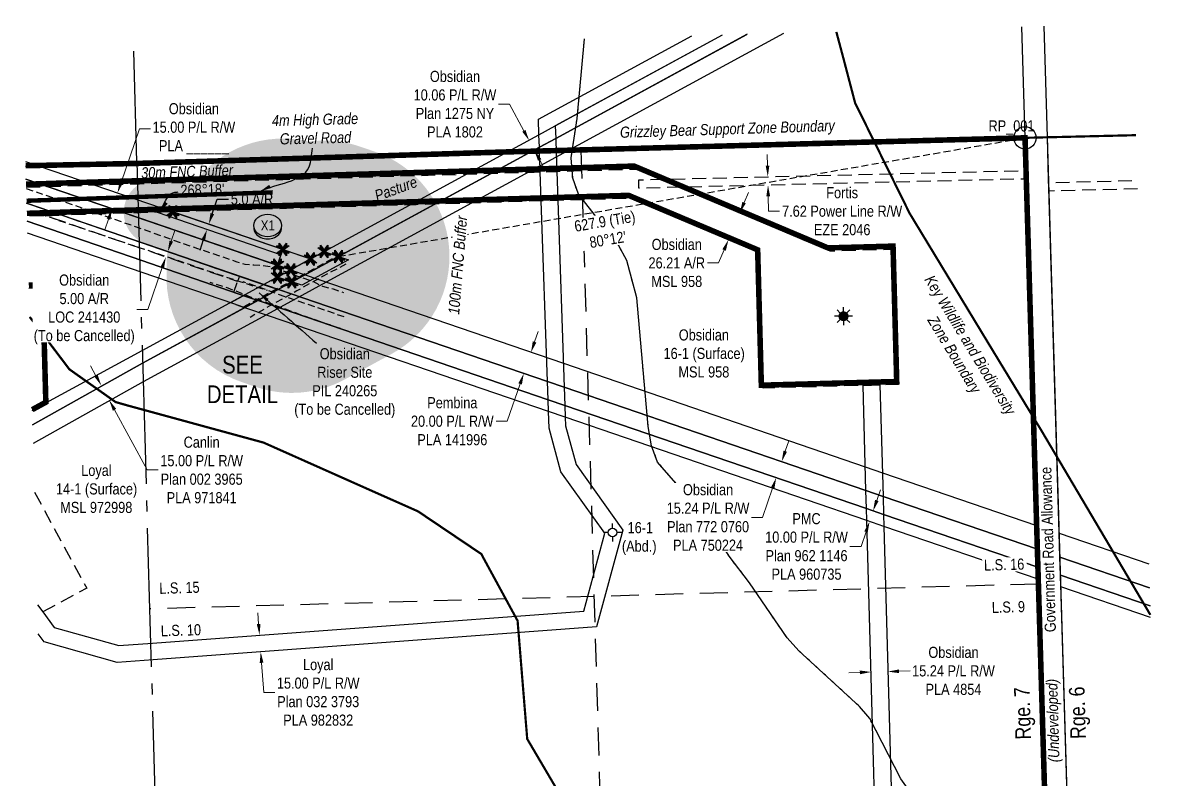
# Model space of a CAD drawing. Extents: x 643469 to 646473, y 5828529 to 5830358.
# Drawn here: x 643685 to 644713, y 5828882 to 5829563 of the extents above; entities that cross this region are included whole.
import ezdxf
from ezdxf.enums import TextEntityAlignment as Align

# ---------------------------------------------------------------- set-up
doc = ezdxf.new("R2010")
doc.units = 0
doc.header["$LTSCALE"] = 5
doc.header["$PDSIZE"] = 0.5
for name, pattern in [('DASHDOT2', [12.7, 6.35, -3.175, 0, -3.175]), ('foc-ACCESSROAD', [3.75, 2.5, -1.25]), ('foc-FLOWLINE', [3.75, 2.5, -1.25]), ('foc-LSD', [8, 5, -3]), ('foc-QUARTERLINE', [33, 25, -3, 2, -3]), ('foc-TIELINE', [1.875, 1.25, -0.625]), ('foc-WHEELTRACKS', [2, 0.4, -1.6]), ('UG_PIPE', [1.875, 1.25, -0.625])]:
    doc.linetypes.add(name, pattern=pattern)
doc.layers.get('Defpoints').update_dxf_attribs({"color": 9})
for name, color, linetype in [('35', 37, 'Continuous'), ('AS-DRILL-T', 8, 'Continuous'), ('AS-PIPE-UG', 44, 'UG_PIPE'), ('AS-ROADS', 254, 'Continuous'), ('AS-WILDLIFE', 131, 'DASHDOT2'), ('C-AR', 13, 'foc-ACCESSROAD'), ('C-RW', 13, 'Continuous'), ('C-WS', 13, 'foc-ACCESSROAD'), ('C-WS-S', 8, 'Continuous'), ('CrownLandReservations', 7, 'Continuous'), ('D-TXT', 6, 'Continuous'), ('DETAIL-T', 7, 'Continuous'), ('F-EZE', 190, 'foc-FLOWLINE'), ('F-RW', 190, 'Continuous'), ('F-WS', 190, 'foc-ACCESSROAD'), ('GRL', 7, 'Continuous'), ('L-BD', 7, 'Continuous'), ('L-MON', 1, 'Continuous'), ('L-QSEC', 8, 'foc-QUARTERLINE'), ('L-ROAD-T', 7, 'Continuous'), ('L-SEC', 7, 'Continuous'), ('L-SECTION-LSD', 7, 'foc-LSD'), ('L-TIE', 7, 'foc-TIELINE'), ('L-TIE-T', 7, 'Continuous'), ('P-BUFFER-H 30m', 51, 'Continuous'), ('P-BUFFER-T', 40, 'Continuous'), ('P-CROSSINGS', 250, 'Continuous'), ('P-PROPOSED', 10, 'Continuous'), ('P-PROPOSED-H', 21, 'Continuous'), ('P-TXT', 4, 'Continuous'), ('P-WORKAREA', 113, 'Continuous'), ('P-WORKAREA-H', 111, 'Continuous'), ('T-WATER-P3', 160, 'foc-WHEELTRACKS')]:
    doc.layers.add(name, color=color, linetype=linetype)
doc.layers.add('AS-FMA BOUNDARY', color=7, linetype='Continuous', true_color=0x008f47, transparency=0.7)
for name, color, linetype, lineweight in [('C-AR-T', 13, 'Continuous', 9), ('C-RW-T', 13, 'Continuous', 9), ('C-WS-T', 13, 'Continuous', 9), ('F-EZE-T', 190, 'Continuous', 9), ('F-RW-T', 190, 'Continuous', 9), ('F-WS-T', 190, 'Continuous', 9), ('T-TEXT', 48, 'Continuous', 18)]:
    doc.layers.add(name, color=color, linetype=linetype, lineweight=lineweight)
doc.styles.add('100L', font='ARIALN.TTF', dxfattribs={"height": 11})
doc.styles.add('175L', font='ARIALN.TTF', dxfattribs={"height": 20})
doc.styles.add('80', font='ARIALN.TTF', dxfattribs={"height": 10})
doc.styles.add('80CG', font='ARIALN.TTF', dxfattribs={"height": 10})
doc.styles.add('80L', font='ARIALN.TTF', dxfattribs={"height": 10})
doc.styles.add('80LS', font='ARIALNI.TTF', dxfattribs={"height": 10})
doc.styles.add('Crossing', font='ARIALN.TTF', dxfattribs={"height": 10})
doc.styles.add('foc-LtypeFont', font='ARIALN.TTF', dxfattribs={"height": 7.35})
doc.styles.add('MtXpl_Arial_Narrow', font='ARIALNI.TTF')
doc.linetypes.add('foc-TOPO-flowdirection-NOLINE', pattern='A,0,[">",foc-LtypeFont,S=0.3,R=0,X=0,Y=-0.945],-20,[">",foc-LtypeFont,S=0.3,R=0,X=0,Y=-0.945],0', length=20)
doc.dimstyles.new('Compass 5 000', dxfattribs={"dimscale": 5, "dimtxt": 9, "dimasz": 2, "dimexe": 0.2, "dimexo": 0.0625, "dimgap": 0.5, "dimtad": 0, "dimtih": 1, "dimtoh": 1, "dimzin": 0, "dimdsep": 46, "dimtxsty": '80CG', "dimcen": 0.1, "dimse1": 1, "dimse2": 1, "dimclrd": 256, "dimclrt": 256, "dimaunit": 1, "dimadec": 4, "dimazin": 0, "dimtfac": 0.06, "dimtofl": 0, "dimtmove": 0, "dimatfit": 1, "dimfxl": 0.2, "dimtolj": 1, "dimtzin": 0, "dimlwd": -1, "dimarcsym": 0})

# ---------------------------------------------------------------- blocks, each defined once
blk = doc.blocks.new('GABD')
for p, q in [((-0.81, 0), (-1.62, 0)), ((0, 0.81), (0, 1.62)), ((1.62, 0), (0.81, 0)), ((0, -0.81), (0, -1.62))]:
    blk.add_line(p, q)
blk.add_circle((0, 0), 0.8)
blk = doc.blocks.new('*D399')
at = {"layer": 'C-AR-T', "transparency": 16777216}
for p, q in [((644334.6, 5829401.2), (644338.4, 5829410.4)), ((644316.6, 5829358.6), (644311.6, 5829346.8)), ((644311.6, 5829346.8), (644301.6, 5829346.8))]:
    blk.add_line(p, q, dxfattribs=at)
for points in [[(644333, 5829401.8), (644336.1, 5829400.5), (644330.7, 5829392)], [(644315, 5829359.2), (644318.1, 5829357.9), (644320.5, 5829367.8)]]:
    blk.add_solid(points, dxfattribs=at)
at = {"layer": 'Defpoints', "color": 0, "transparency": 16777216}
for p in [(644310.2, 5829400.6), (644300, 5829376.4), (644320.5, 5829367.8)]:
    blk.add_point(p, dxfattribs=at)
at = {"layer": 'C-AR-T', "transparency": 16777216, "insert": (644273.9, 5829346.8), "char_height": 10, "attachment_point": 5, "style": '80CG'}
blk.add_mtext('\\A1;Obsidian\\P26.21 A/R\\PMSL 958', dxfattribs=at)
blk = doc.blocks.new('*D441')
at = {"layer": 'C-RW-T', "transparency": 16777216}
for p, q in [((644123.2, 5829489.8), (644113.2, 5829489.8)), ((644136.2, 5829465.8), (644123.2, 5829489.8)), ((644150.4, 5829439.6), (644155.2, 5829430.8))]:
    blk.add_line(p, q, dxfattribs=at)
for points in [[(644137.6, 5829466.6), (644134.7, 5829465.1), (644140.9, 5829457.1)], [(644151.9, 5829440.4), (644148.9, 5829438.8), (644145.6, 5829448.4)]]:
    blk.add_solid(points, dxfattribs=at)
at = {"layer": 'Defpoints', "color": 0, "transparency": 16777216}
for p in [(644145.6, 5829448.4), (643823.6, 5829285.1), (643828.3, 5829276.4)]:
    blk.add_point(p, dxfattribs=at)
at = {"layer": 'C-RW-T', "transparency": 16777216, "insert": (644074.1, 5829489.8), "char_height": 10, "attachment_point": 5, "style": '80CG'}
blk.add_mtext('\\A1;Obsidian\\P10.06 P/L R/W\\PPlan 1275 NY\\PPLA 1802', dxfattribs=at)
blk = doc.blocks.new('*D447')
at = {"layer": 'C-RW-T', "transparency": 16777216}
for p, q in [((644438.9, 5828978), (644428.9, 5828977.7)), ((644474.1, 5828979), (644484.1, 5828979.3))]:
    blk.add_line(p, q, dxfattribs=at)
for points in [[(644438.8, 5828979.7), (644438.9, 5828976.3), (644448.9, 5828978.3)], [(644474.1, 5828980.6), (644474.1, 5828977.3), (644464.1, 5828978.7)]]:
    blk.add_solid(points, dxfattribs=at)
at = {"layer": 'Defpoints', "color": 0, "transparency": 16777216}
for p in [(644448.8, 5828981.4), (644448.9, 5828978.3), (644464, 5828981.9)]:
    blk.add_point(p, dxfattribs=at)
at = {"layer": 'C-RW-T', "transparency": 16777216, "insert": (644523.2, 5828979.3), "char_height": 10, "attachment_point": 5, "style": '80CG'}
blk.add_mtext('\\A1;Obsidian\\P15.24 P/L R/W\\PPLA 4854', dxfattribs=at)
blk = doc.blocks.new('*D478')
at = {"layer": 'Defpoints', "color": 0, "transparency": 16777216}
for p in [(643762.6, 5829223.3), (643684.8, 5829198), (643692, 5829184.9)]:
    blk.add_point(p, dxfattribs=at)
at = {"layer": 'F-RW-T', "transparency": 16777216}
for p, q in [((643750.7, 5829245.2), (643745.9, 5829254)), ((643767.4, 5829214.5), (643796.8, 5829160.3)), ((643796.8, 5829160.3), (643806.8, 5829160.3))]:
    blk.add_line(p, q, dxfattribs=at)
for points in [[(643752.2, 5829246), (643749.2, 5829244.4), (643755.5, 5829236.4)], [(643768.9, 5829215.3), (643765.9, 5829213.7), (643762.6, 5829223.3)]]:
    blk.add_solid(points, dxfattribs=at)
at = {"layer": 'F-RW-T', "transparency": 16777216, "insert": (643845.9, 5829160.3), "char_height": 10, "attachment_point": 5, "style": '80CG'}
blk.add_mtext('\\A1;Canlin\\P15.00 P/L R/W\\PPlan 002 3965\\PPLA 971841', dxfattribs=at)
blk = doc.blocks.new('*D491')
at = {"layer": 'Defpoints', "color": 0, "transparency": 16777216}
for p in [(644473.9, 5829427.3), (644356.1, 5829416.9), (644474.1, 5829419.7)]:
    blk.add_point(p, dxfattribs=at)
at = {"layer": 'F-EZE-T', "transparency": 16777216}
for p, q in [((644355.7, 5829434.5), (644355.4, 5829444.5)), ((644356.3, 5829406.9), (644356.6, 5829393.4)), ((644356.6, 5829393.4), (644366.6, 5829393.4))]:
    blk.add_line(p, q, dxfattribs=at)
for points in [[(644357.3, 5829434.5), (644354, 5829434.5), (644355.9, 5829424.5)], [(644358, 5829406.9), (644354.6, 5829406.8), (644356.1, 5829416.9)]]:
    blk.add_solid(points, dxfattribs=at)
at = {"layer": 'F-EZE-T', "transparency": 16777216, "insert": (644422.9, 5829393.4), "char_height": 10, "attachment_point": 5, "style": '80CG'}
blk.add_mtext('\\A1;Fortis\\P7.62 Power Line R/W\\PEZE 2046', dxfattribs=at)
blk = doc.blocks.new('*D537')
at = {"layer": 'Defpoints', "color": 0, "transparency": 16777216}
for p in [(643860.8, 5829008.8), (643899.1, 5828996.6), (643861.9, 5828993.8)]:
    blk.add_point(p, dxfattribs=at)
at = {"layer": 'F-RW-T', "transparency": 16777216}
for p, q in [((643897.2, 5829021.5), (643896.5, 5829031.5)), ((643899.8, 5828986.6), (643901.8, 5828959.9)), ((643901.8, 5828959.9), (643911.8, 5828959.9))]:
    blk.add_line(p, q, dxfattribs=at)
for points in [[(643898.9, 5829021.6), (643895.6, 5829021.4), (643898, 5829011.6)], [(643901.5, 5828986.7), (643898.2, 5828986.5), (643899.1, 5828996.6)]]:
    blk.add_solid(points, dxfattribs=at)
at = {"layer": 'F-RW-T', "transparency": 16777216, "insert": (643950.9, 5828959.9), "char_height": 10, "attachment_point": 5, "style": '80CG'}
blk.add_mtext('\\A1;Loyal\\P15.00 P/L R/W\\PPlan 032 3793\\PPLA 982832', dxfattribs=at)
blk = doc.blocks.new('GAS')
h = blk.add_hatch(color=255)
h.dxf.hatch_style = 1
edge = h.paths.add_edge_path()
edge.add_arc((0, 0), 0.9, 0, 360)
for p, q in [((-0.81, 0), (-1.62, 0)), ((-0.57, 0.57), (-1.14, 1.14)), ((0, 0.81), (0, 1.62)), ((0.57, 0.57), (1.14, 1.14)), ((1.62, 0), (0.81, 0)), ((-0.57, -0.57), (-1.14, -1.14)), ((0, -0.81), (0, -1.62)), ((1.14, -1.14), (0.57, -0.57))]:
    blk.add_line(p, q)
blk.add_circle((0, 0), 0.8)
blk = doc.blocks.new('*D549')
at = {"layer": 'Defpoints', "color": 0, "transparency": 16777216}
for p in [(644135.4, 5829268.7), (644128.8, 5829249.8), (644136.1, 5829247.3)]:
    blk.add_point(p, dxfattribs=at)
at = {"layer": 'F-RW-T', "transparency": 16777216}
for p, q in [((644145.8, 5829275.7), (644149.1, 5829285.1)), ((644132.8, 5829237.9), (644121.2, 5829204.2)), ((644121.2, 5829204.2), (644111.2, 5829204.2))]:
    blk.add_line(p, q, dxfattribs=at)
for points in [[(644144.2, 5829276.2), (644147.4, 5829275.1), (644142.6, 5829266.2)], [(644131.2, 5829238.4), (644134.4, 5829237.3), (644136.1, 5829247.3)]]:
    blk.add_solid(points, dxfattribs=at)
at = {"layer": 'F-RW-T', "transparency": 16777216, "insert": (644071.7, 5829204.2), "char_height": 10, "attachment_point": 5, "style": '80CG'}
blk.add_mtext('\\A1;Pembina\\P20.00 P/L R/W\\PPLA 141996', dxfattribs=at)
blk = doc.blocks.new('*D554')
at = {"layer": 'C-RW-T', "transparency": 16777216}
for p, q in [((643773.3, 5829419.3), (643789.9, 5829467.7)), ((643789.9, 5829467.7), (643799.9, 5829467.7)), ((643762, 5829386.2), (643758.8, 5829376.8))]:
    blk.add_line(p, q, dxfattribs=at)
for points in [[(643771.8, 5829419.9), (643774.9, 5829418.8), (643770.1, 5829409.9)], [(643760.4, 5829386.8), (643763.6, 5829385.7), (643765.2, 5829395.7)]]:
    blk.add_solid(points, dxfattribs=at)
at = {"layer": 'Defpoints', "color": 0, "transparency": 16777216}
for p in [(643768, 5829410.6), (643763.2, 5829396.4), (643765.2, 5829395.7)]:
    blk.add_point(p, dxfattribs=at)
at = {"layer": 'C-RW-T', "transparency": 16777216, "insert": (643838.9, 5829467.7), "char_height": 10, "attachment_point": 5, "style": '80CG'}
blk.add_mtext('\\A1;Obsidian\\P15.00 P/L R/W\\PPLA ______', dxfattribs=at)
blk = doc.blocks.new('*D679')
at = {"layer": 'C-WS-T', "transparency": 16777216}
for p, q in [((643818.5, 5829366.5), (643821.8, 5829376)), ((643810.4, 5829342.8), (643797.5, 5829304.9)), ((643797.5, 5829304.9), (643787.5, 5829304.9))]:
    blk.add_line(p, q, dxfattribs=at)
for points in [[(643817, 5829367), (643820.1, 5829366), (643815.3, 5829357)], [(643808.8, 5829343.3), (643812, 5829342.2), (643813.7, 5829352.2)]]:
    blk.add_solid(points, dxfattribs=at)
at = {"layer": 'Defpoints', "color": 0, "transparency": 16777216}
for p in [(643813.7, 5829352.2), (643856.3, 5829337.6), (643858, 5829342.4)]:
    blk.add_point(p, dxfattribs=at)
at = {"layer": 'C-WS-T', "transparency": 16777216, "insert": (643740.1, 5829304.9), "char_height": 10, "attachment_point": 5, "style": '80CG', "bg_fill": 3, "box_fill_scale": 1.1, "bg_fill_color": 256, "bg_fill_true_color": 13158600, "bg_fill_transparency": 0}
blk.add_mtext('\\A1;Obsidian\\P5.00 A/R\\PLOC 241430\\P(To be Cancelled)', dxfattribs=at)
blk = doc.blocks.new('*D680')
at = {"layer": 'Defpoints', "color": 0, "transparency": 16777216}
for p in [(644423.3, 5829132.9), (644420, 5829123.4), (644447.6, 5829113.9)]:
    blk.add_point(p, dxfattribs=at)
at = {"layer": 'F-RW-T', "transparency": 16777216}
for p, q in [((644454.1, 5829132.9), (644457.3, 5829142.3)), ((644444.4, 5829104.5), (644439.9, 5829091.4)), ((644439.9, 5829091.4), (644429.9, 5829091.4))]:
    blk.add_line(p, q, dxfattribs=at)
for points in [[(644452.5, 5829133.4), (644455.7, 5829132.3), (644450.8, 5829123.4)], [(644442.8, 5829105), (644445.9, 5829103.9), (644447.6, 5829113.9)]]:
    blk.add_solid(points, dxfattribs=at)
at = {"layer": 'F-RW-T', "transparency": 16777216, "insert": (644390.8, 5829091.4), "char_height": 10, "attachment_point": 5, "style": '80CG'}
blk.add_mtext('\\A1;PMC\\P10.00 P/L R/W\\PPlan 962 1146\\PPLA 960735', dxfattribs=at)
blk = doc.blocks.new('*D681')
at = {"layer": 'C-RW-T', "transparency": 16777216}
for p, q in [((644371.6, 5829177.2), (644374.9, 5829186.7)), ((644360.2, 5829143.9), (644351.2, 5829117.5)), ((644351.2, 5829117.5), (644341.2, 5829117.5))]:
    blk.add_line(p, q, dxfattribs=at)
for points in [[(644370.1, 5829177.8), (644373.2, 5829176.7), (644368.4, 5829167.8)], [(644358.6, 5829144.4), (644361.8, 5829143.3), (644363.5, 5829153.3)]]:
    blk.add_solid(points, dxfattribs=at)
at = {"layer": 'Defpoints', "color": 0, "transparency": 16777216}
for p in [(644343.1, 5829176.4), (644338.1, 5829162), (644363.5, 5829153.3)]:
    blk.add_point(p, dxfattribs=at)
at = {"layer": 'C-RW-T', "transparency": 16777216, "insert": (644302.1, 5829117.5), "char_height": 10, "attachment_point": 5, "style": '80CG', "bg_fill": 3, "box_fill_scale": 1.1, "bg_fill_color": 256, "bg_fill_true_color": 13158600, "bg_fill_transparency": 0}
blk.add_mtext('\\A1;Obsidian\\P15.24 P/L R/W\\PPlan 772 0760\\PPLA 750224', dxfattribs=at)
blk = doc.blocks.new('TEMP')
h = blk.add_hatch(color=255)
h.dxf.hatch_style = 1
h.paths.add_polyline_path([(-1.15, -0.67), (-0.67, -0.67), (-0.67, -1.15), (0, -0.25), (0.67, -1.15), (0.67, -0.67), (1.15, -0.67), (0.25, 0), (1.15, 0.67), (0.67, 0.67), (0.67, 1.15), (0, 0.25), (-0.67, 1.15), (-0.67, 0.67), (-1.15, 0.67), (-0.25, 0)])
h.paths.add_polyline_path([(0.57, 0.85), (0.57, 0.57), (0.85, 0.57), (0.08, 0), (0.85, -0.57), (0.57, -0.57), (0.57, -0.85), (0, -0.08), (-0.57, -0.85), (-0.57, -0.57), (-0.85, -0.57), (-0.08, 0), (-0.85, 0.57), (-0.57, 0.57), (-0.57, 0.85), (0, 0.08)], flags=16)
h = blk.add_hatch(color=1)
h.dxf.hatch_style = 1
h.paths.add_polyline_path([(-0.07, -0.01), (-0.08, 0), (-0.85, -0.57), (-0.57, -0.57), (-0.57, -0.85), (0.07, 0.01), (0.08, 0), (0.85, 0.57), (0.57, 0.57), (0.57, 0.85)])
h = blk.add_hatch(color=1)
h.dxf.hatch_style = 1
h.paths.add_polyline_path([(-0.08, 0), (-0.85, 0.57), (-0.57, 0.57), (-0.57, 0.85), (0, 0.08), (0.57, 0.85), (0.57, 0.57), (0.85, 0.57), (0.08, 0), (0.85, -0.57), (0.57, -0.57), (0.57, -0.85), (0, -0.08), (-0.57, -0.85), (-0.57, -0.57), (-0.85, -0.57)])
at = {"color": 1}
for p, q in [((-0.08, 0), (0.08, 0)), ((0, 0.08), (0, -0.08))]:
    blk.add_line(p, q, dxfattribs=at)
at = {"color": 255, "flags": 128}
blk.add_lwpolyline([(-0.25, 0), (-1.15, 0.67), (-0.67, 0.67), (-0.67, 1.15), (0, 0.25), (0.67, 1.15), (0.67, 0.67), (1.15, 0.67), (0.25, 0), (1.15, -0.67), (0.67, -0.67), (0.67, -1.15), (0, -0.25), (-0.67, -1.15), (-0.67, -0.67), (-1.15, -0.67)], close=True, dxfattribs=at)
at = {"color": 1, "flags": 128}
blk.add_lwpolyline([(-0.08, 0), (-0.85, 0.57), (-0.57, 0.57), (-0.57, 0.85), (0, 0.08), (0.57, 0.85), (0.57, 0.57), (0.85, 0.57), (0.08, 0), (0.85, -0.57), (0.57, -0.57), (0.57, -0.85), (0, -0.08), (-0.57, -0.85), (-0.57, -0.57), (-0.85, -0.57)], close=True, dxfattribs=at)
blk = doc.blocks.new('*D799')
at = {"layer": 'Defpoints', "color": 0, "transparency": 16777216}
for p in [(643846.9, 5829378.3), (643848.5, 5829383.1), (643852.3, 5829381.8)]:
    blk.add_point(p, dxfattribs=at)
at = {"layer": 'P-TXT', "transparency": 16777216}
for p, q in [((643855.5, 5829391.2), (643860, 5829404.3)), ((643860, 5829404.3), (643870, 5829404.3)), ((643847.4, 5829367.6), (643844.2, 5829358.1))]:
    blk.add_line(p, q, dxfattribs=at)
for points in [[(643853.9, 5829391.8), (643857.1, 5829390.7), (643852.3, 5829381.8)], [(643845.9, 5829368.1), (643849, 5829367), (643850.7, 5829377)]]:
    blk.add_solid(points, dxfattribs=at)
at = {"layer": 'P-TXT', "transparency": 16777216, "insert": (643891.3, 5829404.3), "char_height": 10, "attachment_point": 5, "style": '80CG'}
blk.add_mtext('\\A1;5.0 A/R', dxfattribs=at)
blk = doc.blocks.new('xing2')
h = blk.add_hatch(color=50)
h.dxf.hatch_style = 1
edge = h.paths.add_edge_path()
edge.add_ellipse((0, 0), major_axis=(-12.5, 0), ratio=0.816297, start_angle=0, end_angle=360)
h = blk.add_hatch(color=250)
h.dxf.hatch_style = 1
edge = h.paths.add_edge_path()
edge.add_ellipse((0, -2), major_axis=(-12.5, 0), ratio=0.816297, start_angle=0, end_angle=180)
edge.add_line((12.5, -2), (12.5, 0))
edge.add_ellipse((0, 0), major_axis=(-12.5, 0), ratio=0.816297, start_angle=0, end_angle=180, ccw=False)
edge.add_line((-12.5, 0), (-12.5, -2))
at = {"color": 250}
blk.add_ellipse((0, 0), major_axis=(-12.5, 0), ratio=0.816297, dxfattribs=at)
blk.add_ellipse((0, -2), major_axis=(-12.5, 0), ratio=0.816297, start_param=0, end_param=3.141593, dxfattribs=at)
at = {"color": 250, "style": 'Crossing'}
blk.add_attdef('CROSSING', text='', height=9, dxfattribs=at).set_placement((0.1, 0), align=Align.MIDDLE_CENTER)
at = {"color": 250, "style": 'Crossing', "flags": 1}
for tag, p in [('OWNER', (0.1, -12.5)), ('DESCRIPTION', (0.1, -25.8)), ('LOCATION', (0.1, -39.3)), ('DWG_REF', (0.1, -52.8))]:
    blk.add_attdef(tag, text='', height=9, dxfattribs=at).set_placement(p, align=Align.MIDDLE_CENTER)

msp = doc.modelspace()

# ---------------------------------------------------------------- hatches: boundary and pattern name
at = {"layer": 'P-BUFFER-H 30m'}
h = msp.add_hatch(color=256, dxfattribs=at)
h.dxf.hatch_style = 1
h.paths.add_polyline_path([(644001.518, 5829447.221), (643988.594, 5829451.64, 0.11703908), (643942.641, 5829456.087, 0.30226535), (643838.589, 5829418.158), (643829.607, 5829421.229, 0.09000551), (643819.017, 5829422.83), (643804.798, 5829422.409, 0.8348531), (643795.981, 5829364.054), (643815.118, 5829357.51, 0.04290491), (643814.393, 5829340.401, 0.33800025), (643881.821, 5829239.569), (643894.744, 5829235.15, 0.20991555), (643974.855, 5829241.922), (644016.938, 5829264.812, 0.65300793)])
h.paths.add_polyline_path([(643969.172, 5829352.63), (643927.089, 5829329.741), (643914.166, 5829334.16), (643926.145, 5829340.675), (643914.267, 5829344.737), (643917.502, 5829354.196), (643805.685, 5829392.432), (643819.904, 5829392.852), (643919.119, 5829358.925), (643944.034, 5829350.406), (643956.249, 5829357.049)], flags=16)
at = {"layer": 'P-PROPOSED-H'}
h = msp.add_hatch(color=256, dxfattribs=at)
h.dxf.hatch_style = 1
h.paths.add_polyline_path([(643819.904, 5829392.852), (643805.685, 5829392.432), (643917.502, 5829354.196), (643919.119, 5829358.925)])
h = msp.add_hatch(color=256, dxfattribs=at)
h.dxf.hatch_style = 1
h.paths.add_polyline_path([(643914.166, 5829334.16), (643926.145, 5829340.675), (643914.267, 5829344.737), (643919.119, 5829358.925), (643944.034, 5829350.406), (643956.249, 5829357.049), (643969.172, 5829352.63), (643927.089, 5829329.741)])
at = {"layer": 'P-WORKAREA-H'}
h = msp.add_hatch(color=256, dxfattribs=at)
h.dxf.hatch_style = 1
h.paths.add_polyline_path([(643978.164, 5829349.555), (643936.082, 5829326.666), (643927.089, 5829329.741), (643969.172, 5829352.63)])

# ---------------------------------------------------------------- linework, layer by layer
at = {"layer": '35', "color": 3}
msp.add_circle((644587.664, 5829459.548), 9.997, dxfattribs=at)
at = {"layer": 'AS-FMA BOUNDARY', "const_width": 5, "flags": 128}
for points in [[(643687.292, 5829434.443), (643787.56, 5829436.452), (644119.695, 5829446.817), (644141.862, 5829447.419), (644148.675, 5829447.604), (644163.668, 5829448.011), (644174.919, 5829448.317), (644587.664, 5829459.548), (644588.466, 5829432.744), (644588.694, 5829425.122), (644598.694, 5829091.023), (644599.181, 5829074.755), (644599.502, 5829064.023), (644611.728, 5828655.551), (644614.669, 5828555.627)], [(643688.45, 5829391.494), (643718.364, 5829392.478), (643741.646, 5829393.244), (643789.008, 5829394.645), (643911.183, 5829398.258), (644037.341, 5829401.982), (644059.607, 5829402.64), (644092.788, 5829403.627), (644150.127, 5829405.323), (644165.118, 5829405.767), (644230.529, 5829407.704), (644346.779, 5829358.643), (644350.102, 5829236.688), (644440.044, 5829239.139), (644455.288, 5829239.555), (644472.057, 5829240.011), (644468.734, 5829361.966), (644410.142, 5829360.369), (644299.844, 5829406.917), (644282.74, 5829414.136), (644274.479, 5829417.623), (644257.371, 5829424.842), (644235.464, 5829434.088), (644164.218, 5829431.978), (644149.226, 5829431.535), (644143.855, 5829431.376), (644110.576, 5829430.373), (644088.315, 5829429.724), (643910.407, 5829424.474), (643788.263, 5829420.861), (643740.871, 5829419.459), (643687.743, 5829417.711)], [(643693.222, 5829214.654), (643705.519, 5829221.337), (643702.655, 5829327.077), (643690.198, 5829326.739)]]:
    msp.add_lwpolyline(points, dxfattribs=at)
at = {"layer": 'AS-PIPE-UG', "flags": 128}
for points in [[(643687.843, 5829414.002), (643781.331, 5829381.355), (643808.752, 5829371.591), (643842.072, 5829359.895), (643868.139, 5829351.224), (643877.538, 5829347.921), (643884.785, 5829345.848), (643892.822, 5829344.981), (643900.243, 5829344.644), (643907.589, 5829343.591), (643917.456, 5829340.591), (643926.588, 5829337.073), (643936.215, 5829333.539), (643945.687, 5829330.605), (643954.627, 5829325.862), (643964.255, 5829323.464), (643973.795, 5829320.282)], [(643699.643, 5829391.309), (643723.029, 5829383.217), (643752.978, 5829373.193), (643784.504, 5829362.447), (643817.835, 5829351.425), (643849.697, 5829340.385), (643877.245, 5829331.098), (643893.561, 5829325.853), (643904.779, 5829322.322)], [(643884.228, 5829307.622), (643901.524, 5829317.124), (643918.408, 5829326.106), (643935.72, 5829335.385), (643952.383, 5829344.561), (643971.562, 5829354.955)], [(643975.879, 5829345.722), (643954.897, 5829334.591), (643931.697, 5829321.676), (643906.802, 5829307.819), (643889.669, 5829297.765)], [(643971.014, 5829287.648), (643954.403, 5829293.314), (643935.942, 5829299.735), (643917.97, 5829306.46), (643893.433, 5829314.72), (643869.759, 5829324.049), (643853.52, 5829329.072)], [(643974.306, 5829298.178), (643956.52, 5829304.361), (643939.439, 5829310.138), (643925.943, 5829314.708), (643910.411, 5829320.166), (643899.201, 5829324.359), (643883.143, 5829329.714)]]:
    msp.add_lwpolyline(points, dxfattribs=at)
at = {"layer": 'AS-ROADS', "const_width": 4, "flags": 128}
msp.add_lwpolyline([(643688.144, 5829402.837), (643909.883, 5829410.411)], dxfattribs=at)
at = {"layer": 'AS-WILDLIFE', "const_width": 2, "flags": 128}
for points in [[(644417.673, 5829554.952), (644423.812, 5829532), (644434.562, 5829491), (644474.813, 5829409.5), (644483.687, 5829391.5), (644553.687, 5829276), (644602, 5829196.5), (644700.538, 5829029.851)], [(644687.605, 5829461.933), (644607.769, 5829460.028), (644587.664, 5829459.548), (643787.56, 5829436.452), (643687.305, 5829433.952)], [(644549.565, 5828553.863), (644396.375, 5828657.5), (644240.937, 5828763), (644211.5, 5828794.5), (644198.813, 5828808), (644171.562, 5828863), (644139.188, 5828918), (644130.5, 5829024.5), (644099.5, 5829081.5), (644098, 5829084.5), (644040.875, 5829123), (643992.5, 5829144.5), (643901.625, 5829185), (643778.875, 5829218.5), (643768.375, 5829221.5), (643726.75, 5829251), (643702.125, 5829283.5), (643690.968, 5829298.186)]]:
    msp.add_lwpolyline(points, dxfattribs=at)
at = {"layer": 'C-AR', "flags": 128}
msp.add_lwpolyline([(643879.913, 5829334.869), (643878.286, 5829330.099), (643791.592, 5829359.782), (643705.274, 5829389.336), (643720.031, 5829389.821), (643791.435, 5829365.306), (643791.777, 5829365.219), (643879.913, 5829334.869)], close=True, dxfattribs=at)
at = {"layer": 'C-RW'}
for points in [[(643693.24, 5829213.995), (643705.55, 5829220.69), (643792.378, 5829267.917), (644149.756, 5829462.3), (644164.49, 5829470.315), (644315.164, 5829552.268)], [(644337.331, 5829552.877), (644164.866, 5829459.071), (644150.142, 5829451.063), (643792.7, 5829256.644), (643693.587, 5829201.128)], [(643688.201, 5829400.722), (643720.031, 5829389.821), (643791.434, 5829365.306), (643904.836, 5829326.301), (643917.69, 5829321.879), (643936.976, 5829315.402), (644157.386, 5829239.969), (644172.563, 5829234.775), (644444.333, 5829141.765), (644459.735, 5829136.494), (644598.757, 5829088.915), (644599.244, 5829072.647), (644460.185, 5829120.23), (644444.784, 5829125.5), (644173.122, 5829218.458), (644157.947, 5829223.651), (643918.768, 5829305.493), (643899.512, 5829311.976), (643886.708, 5829316.414), (643791.897, 5829349.023), (643688.641, 5829384.418)], [(644460.675, 5828551.454), (644457.984, 5828648.673), (644445.08, 5829114.801), (644444.784, 5829125.5), (644444.333, 5829141.765), (644441.711, 5829236.482), (644456.955, 5829236.898), (644459.735, 5829136.494), (644460.185, 5829120.23), (644460.481, 5829109.529), (644473.229, 5828649.087), (644475.92, 5828551.867)], [(644700.293, 5829038.032), (644619.573, 5829065.667), (644619.087, 5829081.905), (644699.807, 5829054.281)]]:
    msp.add_lwpolyline(points, dxfattribs=at)
at = {"layer": 'C-RW', "flags": 128}
msp.add_lwpolyline([(643687.189, 5829438.234), (643944.034, 5829350.406), (643926.145, 5829340.675), (643687.621, 5829422.239)], dxfattribs=at)
at = {"layer": 'C-WS', "flags": 128}
for points in [[(643687.816, 5829415.002), (643742.538, 5829416.803), (643789.93, 5829418.204), (643912.074, 5829421.817), (644089.982, 5829427.068), (644112.243, 5829427.717), (644145.522, 5829428.719), (644150.893, 5829428.878), (644165.885, 5829429.322), (644237.131, 5829431.431), (644259.038, 5829422.185), (644276.146, 5829414.966), (644284.407, 5829411.479), (644301.511, 5829404.26), (644411.809, 5829357.712), (644470.401, 5829359.309), (644473.724, 5829237.354), (644456.955, 5829236.898), (644441.711, 5829236.482), (644351.769, 5829234.031), (644348.446, 5829355.986), (644232.196, 5829405.047), (644166.785, 5829403.11), (644151.794, 5829402.666), (644094.455, 5829400.97), (644061.274, 5829399.983), (644039.008, 5829399.325), (643912.85, 5829395.601), (643790.675, 5829391.988), (643743.313, 5829390.587), (643720.031, 5829389.821), (643688.524, 5829388.785)], [(643690.27, 5829324.039), (643704.323, 5829324.42), (643705.55, 5829220.69), (643693.24, 5829213.995)]]:
    msp.add_lwpolyline(points, dxfattribs=at)
msp.add_lwpolyline([(643879.918, 5829334.868), (643901.7, 5829327.379), (643913.621, 5829333.863), (643926.546, 5829329.445), (643897.051, 5829313.403), (643884.38, 5829306.51), (643871.602, 5829311.009), (643883.542, 5829317.503), (643874.986, 5829320.446), (643878.286, 5829330.099), (643879.918, 5829334.868)], close=True, dxfattribs=at)
at = {"layer": 'CrownLandReservations'}
msp.add_lwpolyline([(644634.773, 5828556.171), (644631.83, 5828656.158), (644619.831, 5829057.072), (644619.51, 5829067.775), (644619.024, 5829084.013), (644609.138, 5829414.297), (644608.91, 5829421.919), (644607.769, 5829460.028), (644687.605, 5829461.931)], dxfattribs=at)
at = {"layer": 'F-EZE', "flags": 128}
msp.add_lwpolyline([(644588.547, 5829430.049), (644588.775, 5829422.427), (644276.146, 5829414.966), (644239.83, 5829414.1), (644239.602, 5829421.722), (644259.038, 5829422.185), (644588.547, 5829430.049)], close=True, dxfattribs=at)
msp.add_lwpolyline([(644689.054, 5829413.507), (644609.219, 5829411.603), (644608.991, 5829419.224), (644688.826, 5829421.129)], dxfattribs=at)
at = {"layer": 'F-RW'}
for points in [[(643693.587, 5829201.128), (643792.7, 5829256.644), (643884.38, 5829306.51), (643897.051, 5829313.403), (644150.142, 5829451.063), (644164.866, 5829459.071), (644337.078, 5829552.739)], [(644370.13, 5829553.647), (644150.707, 5829434.3), (643958.172, 5829329.577), (643904.216, 5829300.23), (643793.18, 5829239.836), (643694.041, 5829184.295)], [(643697.964, 5829038.882), (643702.806, 5829032.382), (643713.111, 5829018.548), (643771.284, 5829002.166), (643801.693, 5829004.419), (644190.043, 5829033.19), (644209, 5829103.296), (644169.498, 5829158.67), (644158.827, 5829197.864), (644158.31, 5829212.973), (644157.947, 5829223.651), (644157.386, 5829239.969), (644151.794, 5829402.666), (644150.893, 5829428.878), (644150.8, 5829431.588), (644150.342, 5829444.947), (644150.142, 5829451.063), (644149.756, 5829462.3), (644149.275, 5829476.219), (644287.51, 5829551.379)], [(644314.911, 5829552.131), (644164.49, 5829470.315), (644164.866, 5829459.071), (644165.335, 5829445.354), (644165.532, 5829439.593), (644165.885, 5829429.322), (644166.785, 5829403.11), (644172.563, 5829234.775), (644173.122, 5829218.458), (644173.49, 5829207.776), (644173.752, 5829200.12), (644183.263, 5829165.197), (644225.333, 5829106.228), (644201.737, 5829019.021), (643802.119, 5828989.415), (643769.746, 5828987.016), (643704.12, 5829005.501), (643698.668, 5829012.815)]]:
    msp.add_lwpolyline(points, dxfattribs=at)
at = {"layer": 'F-RW', "flags": 128}
for points in [[(643687.621, 5829422.239), (643939.071, 5829336.255), (644171.811, 5829256.679), (644443.742, 5829163.12), (644459.144, 5829157.849), (644598.117, 5829110.287), (644598.757, 5829088.915), (644459.735, 5829136.494), (644444.333, 5829141.765), (644172.563, 5829234.775), (644157.386, 5829239.969), (643936.976, 5829315.402), (643688.205, 5829400.594)], [(643688.641, 5829384.418), (643791.897, 5829349.023), (643886.708, 5829316.414), (643899.512, 5829311.976), (643918.768, 5829305.493), (644157.947, 5829223.651), (644173.122, 5829218.458), (644444.784, 5829125.5), (644460.185, 5829120.23), (644599.244, 5829072.647), (644599.565, 5829061.915), (644460.481, 5829109.529), (644445.08, 5829114.801), (644173.49, 5829207.776), (644158.31, 5829212.973), (643906.932, 5829299.028), (643904.45, 5829299.861), (643887.492, 5829305.407), (643874.759, 5829309.922), (643792.2, 5829338.362), (643688.929, 5829373.753)], [(644699.807, 5829054.281), (644619.087, 5829081.905), (644618.448, 5829103.277), (644699.167, 5829075.653)], [(644700.613, 5829027.334), (644619.894, 5829054.964), (644619.573, 5829065.667), (644700.293, 5829038.032)]]:
    msp.add_lwpolyline(points, dxfattribs=at)
at = {"layer": 'F-WS', "flags": 128}
msp.add_lwpolyline([(643695.224, 5829140.429), (643742.307, 5829053.869), (643702.806, 5829032.382), (643698.206, 5829029.906)], dxfattribs=at)
at = {"layer": 'GRL'}
for points in [[(644687.605, 5829461.931), (644607.769, 5829460.028), (644604.827, 5829560.091)], [(644634.773, 5828556.171), (644631.83, 5828656.158), (644619.831, 5829057.072), (644619.51, 5829067.775), (644619.024, 5829084.013), (644609.139, 5829414.297), (644608.91, 5829421.919), (644607.769, 5829460.028), (644687.605, 5829461.931)]]:
    msp.add_lwpolyline(points, dxfattribs=at)
at = {"layer": 'L-QSEC'}
for q in [(643784.828, 5829537.626), (643809.646, 5828663.831)]:
    msp.add_line((643787.522, 5829437.775), q, dxfattribs=at)
at = {"layer": 'L-SEC'}
for p, q in [((644607.765, 5829460.139), (644604.826, 5829560.091)), ((644587.664, 5829459.548), (644584.723, 5829559.539)), ((644611.728, 5828655.552), (644587.664, 5829459.548)), ((644631.83, 5828656.153), (644607.765, 5829460.15)), ((644607.769, 5829460.027), (644687.605, 5829461.926))]:
    msp.add_line(p, q, dxfattribs=at)
at = {"layer": 'L-SEC', "flags": 128}
msp.add_lwpolyline([(644587.664, 5829459.548), (643787.56, 5829436.452), (643687.311, 5829433.721)], dxfattribs=at)
at = {"layer": 'L-SECTION-LSD'}
for p, q in [((644187.612, 5829448), (644211.116, 5828644.697)), ((644599.696, 5829057.55), (643799.032, 5829035.147))]:
    msp.add_line(p, q, dxfattribs=at)
at = {"layer": 'P-PROPOSED'}
for points in [[(643819.904, 5829392.852), (643805.685, 5829392.432), (643917.502, 5829354.196), (643919.119, 5829358.925)], [(643914.166, 5829334.16), (643926.145, 5829340.675), (643914.267, 5829344.737), (643919.119, 5829358.925), (643944.034, 5829350.406), (643956.249, 5829357.049), (643969.172, 5829352.63), (643927.089, 5829329.741)]]:
    msp.add_lwpolyline(points, close=True, dxfattribs=at)
at = {"layer": 'P-WORKAREA', "flags": 128}
msp.add_lwpolyline([(643978.164, 5829349.555), (643936.082, 5829326.666), (643927.089, 5829329.741), (643969.172, 5829352.63)], close=True, dxfattribs=at)

# ---------------------------------------------------------------- block references
at = {"layer": 'AS-DRILL-T', "color": 3, "xscale": 4.999999999999845, "yscale": 4.999999999999845, "zscale": 4.999999999999845}
msp.add_blockref('GABD', (644216.031, 5829104.006), dxfattribs=at)
at = {"layer": 'C-WS-S', "xscale": 4.999999999999789, "yscale": 4.999999999999789, "zscale": 4.999999999999789, "rotation": 0.2260728010244115}
msp.add_blockref('GAS', (644424.069, 5829298.827), dxfattribs=at)
at = {"layer": 'L-MON', "color": 5, "xscale": 4.9984184, "yscale": 4.9984184, "zscale": 4.9984184}
for p in [(643819.904, 5829392.852), (643919.119, 5829358.925), (643944.034, 5829350.406), (643956.249, 5829357.049), (643969.172, 5829352.63), (643914.267, 5829344.737), (643926.145, 5829340.675), (643914.166, 5829334.16), (643927.089, 5829329.741)]:
    msp.add_blockref('TEMP', p, dxfattribs=at)
at = {"layer": 'P-CROSSINGS', "color": 5, "xscale": 0.99968368, "yscale": 0.99968368, "zscale": 0.99968368}
msp.add_blockref('xing2', (643905.354, 5829380.617), dxfattribs=at).add_auto_attribs({'CROSSING': 'X1'})

# ---------------------------------------------------------------- texts
at = {"layer": '35', "color": 3, "style": '80'}
msp.add_attdef('RP_001', (644554.743, 5829465.301), 'RP', height=9.9968, dxfattribs=at)
at = {"layer": 'C-WS-T', "char_height": 9.99684, "attachment_point": 1, "style": '80L'}
for s, width, insert in [('\\pi14.41697;Obsidian\\P\\pi0.68666;16-1 (Surface)\\P\\pi14.09306;MSL 958', 72.65365, (644261.31, 5829286.988)), ('\\pi23.30321;Obsidian\\P\\pi21.08358;Riser Site\\P\\pi16.60001;PIL 240265\\P\\pi0.39094;(To be Cancelled)', 90.42612, (643928.941, 5829270.044))]:
    msp.add_mtext_dynamic_manual_height_columns(s, width=width, gutter_width=50.016, heights=[0], dxfattribs=dict(at, insert=insert))
at = {"layer": 'D-TXT', "color": 3, "char_height": 14, "attachment_point": 1, "rotation": 91.600278, "style": '80L'}
for s, width, insert in [('Rge. 7', 73.75526, (644579.025, 5828917.275)), ('Rge. 6', 63.86109, (644628.486, 5828917.786))]:
    msp.add_mtext_dynamic_manual_height_columns(s, width=width, gutter_width=47.5, heights=[0], dxfattribs=dict(at, insert=insert))
at = {"layer": 'DETAIL-T', "color": 3, "insert": (643882.664, 5829241.845), "char_height": 16, "width": 76.91115, "attachment_point": 5, "style": '80CG'}
msp.add_mtext('SEE DETAIL', dxfattribs=at)
at = {"layer": 'F-WS-T', "char_height": 10, "attachment_point": 1}
for s, width, gutter_width, insert, style in [('\\pi23.45848;Loyal\\P\\pi0.67539;14-1 (Surface)\\P\\pi4.52942;MSL 972998', 72.65365, 50.016, (643713.958, 5829164.937), '80L'), ('\\pi5.51868;16-1 \\P\\pi0.39931;(Abd.)', 30.61445, 100.032, (644224.092, 5829113.366), '175L')]:
    msp.add_mtext_dynamic_manual_height_columns(s, width=width, gutter_width=gutter_width, heights=[0], dxfattribs=dict(at, insert=insert, style=style))
at = {"layer": 'L-BD', "insert": (643826.44, 5829417.189), "char_height": 10, "attachment_point": 1, "rotation": 1.694134, "style": '80L'}
msp.add_mtext_dynamic_manual_height_columns("\\pi0.2103;268°18'", width=39.17231, gutter_width=50, heights=[0], dxfattribs=at)
at = {"layer": 'L-ROAD-T', "style": '80L'}
msp.add_text('Government Road Allowance', height=9.99684, rotation=91.600308, dxfattribs=at).set_placement((644608.393, 5829088.637), align=Align.MIDDLE_CENTER)
at = {"layer": 'P-BUFFER-T', "insert": (643790.848, 5829432.919), "char_height": 10, "attachment_point": 1, "rotation": 1.694134, "style": '80L'}
msp.add_mtext_dynamic_manual_height_columns('\\pi0.36378;{\\fArial Narrow|b0|i1|c0|p34;30m FNC Buffer}', width=83.85171, gutter_width=50, heights=[0], dxfattribs=at)
at = {"layer": 'T-TEXT', "style": '80LS'}
msp.add_text('(Undeveloped)', height=9.99684, rotation=91.600308, dxfattribs=at).set_placement((644612.698, 5828934.558), align=Align.MIDDLE_CENTER)
at = {"layer": 'T-TEXT'}
for s, insert, char_height, width, attachment_point, rotation, style in [('4m High Grade Gravel Road', (643947.88, 5829481.033), 9.99677, 77.46924, 2, 1.487716, '80LS'), ('Pasture', (644000.604, 5829411.688), 9.9968, 39.28267, 1, 20, 'MtXpl_Arial_Narrow')]:
    msp.add_mtext(s, dxfattribs=dict(at, insert=insert, char_height=char_height, width=width, attachment_point=attachment_point, rotation=rotation, style=style))

# ---------------------------------------------------------------- dimensions: what is measured, and where the dimension line sits
at = {"layer": 'C-RW-T'}
for base, p1, p2, angle, text, picture, middle in [((644145.649, 5829448.358), (643823.614, 5829285.08), (643828.328, 5829276.381), 298.456264, 'Obsidian\\P10.06 P/L R/W\\PPlan 1275 NY\\PPLA 1802', '*D441', (644074.112, 5829489.782)), ((643765.245, 5829395.695), (643768.015, 5829410.596), (643763.163, 5829396.407), 251.121823, 'Obsidian\\P15.00 P/L R/W\\PPLA ______', '*D554', (643838.937, 5829467.655))]:
    dim = msp.add_linear_dim(base=base, p1=p1, p2=p2, angle=angle, text=text, dimstyle='Compass 5 000', dxfattribs=at)
    dim.commit()
    dim.dimension.update_dxf_attribs({"geometry": picture, "text_midpoint": middle, "dimtype": 161})
at = {"layer": 'F-RW-T'}
for base, p1, p2, angle, text, picture, middle in [((644136.06, 5829247.309), (644135.357, 5829268.703), (644128.848, 5829249.791), 251.007217, 'Pembina\\P20.00 P/L R/W\\PPLA 141996', '*D549', (644071.681, 5829204.193)), ((643899.08, 5828996.598), (643860.76, 5829008.795), (643861.868, 5828993.841), 274.237013, 'Loyal\\P15.00 P/L R/W\\PPlan 032 3793\\PPLA 982832', '*D537', (643950.884, 5828959.911))]:
    dim = msp.add_linear_dim(base=base, p1=p1, p2=p2, angle=angle, text=text, dimstyle='Compass 5 000', dxfattribs=at)
    dim.commit()
    dim.dimension.update_dxf_attribs({"geometry": picture, "text_midpoint": middle, "dimtype": 161})

# ---------------------------------------------------------------- leaders
at = {"layer": 'C-WS-T', "path_type": 1}
msp.add_leader([(643897.657, 5829319.791), (643949.331, 5829274.554)], dimstyle='Compass 5 000', override={"dimgap": 0.5, "dimtad": 0}, dxfattribs=at)
at = {"layer": 'L-BD', "path_type": 1}
msp.add_leader([(643808, 5829393.105), (643820.865, 5829410.317), (643824.745, 5829410.781)], dimstyle='Compass 5 000', override={"dimgap": 0.5, "dimtad": 0}, dxfattribs=at)
at = {"layer": 'T-TEXT', "path_type": 1}
msp.add_leader([(643898.52, 5829411.259), (643942.624, 5829433.301), (643945.762, 5829450.106)], dimstyle='Compass 5 000', override={"dimgap": 0.5, "dimtad": 0}, dxfattribs=at)

# ---------------------------------------------------------------- next in the draw order: texts
at = {"layer": 'AS-WILDLIFE', "insert": (644505.078, 5829337.257), "char_height": 10, "attachment_point": 1, "rotation": 301.279739, "style": '175L', "bg_fill": 2}
msp.add_mtext_dynamic_manual_height_columns('\\pi0.32867;{\\fArial Narrow|b0|i1|c0|p34;Key Wildlife and Biodiversity \\P\\pi32.99579;Zone Boundary}', width=144.74328, gutter_width=100.032, heights=[0], dxfattribs=at)
at = {"layer": 'L-SECTION-LSD', "char_height": 9.99684, "attachment_point": 1, "rotation": 1.675949, "style": '100L', "bg_fill": 3, "box_fill_scale": 1.15, "bg_fill_color": 256, "bg_fill_transparency": 0}
for s, width, insert in [('\\pi1.84522;L.S. 15', 36.84779, (643805.744, 5829058.603)), ('\\pi2.02844;L.S. 10', 36.94236, (643806.863, 5829020.347))]:
    msp.add_mtext_dynamic_manual_height_columns(s, width=width, gutter_width=54.983, heights=[0], dxfattribs=dict(at, insert=insert))

# ---------------------------------------------------------------- next in the draw order: dimensions: what is measured, and where the dimension line sits
at = {"layer": 'C-WS-T'}
dim = msp.add_linear_dim(base=(643813.656, 5829352.227), p1=(643857.987, 5829342.415), p2=(643856.343, 5829337.612), angle=251.099307, text='Obsidian\\P5.00 A/R\\PLOC 241430\\P(To be Cancelled)', dimstyle='Compass 5 000', override={"dimtfill": 1}, dxfattribs=at)
dim.commit()
dim.dimension.update_dxf_attribs({"geometry": '*D679', "text_midpoint": (643740.128, 5829304.926), "dimtype": 161})

# ---------------------------------------------------------------- next in the draw order: linework, layer by layer
at = {"layer": 'T-WATER-P3', "linetype": 'foc-TOPO-flowdirection-NOLINE', "flags": 128}
msp.add_lwpolyline([(644712.996, 5828613.625), (644708.042, 5828619.443), (644696.169, 5828648.38), (644676.059, 5828669.008), (644659.191, 5828692.933), (644638.628, 5828712.972), (644601.369, 5828735.818), (644580.342, 5828756.441), (644557.761, 5828775.417), (644527.343, 5828809.304), (644475.751, 5828882.184), (644447.782, 5828936.49), (644438.475, 5828947.335), (644383.928, 5828997.438), (644373.308, 5829008.99), (644339.558, 5829058.542), (644321.054, 5829082.717), (644296.084, 5829122.074), (644256.681, 5829167.394), (644251.134, 5829182.062), (644248.18, 5829199.627), (644237.891, 5829315.471), (644228.858, 5829349.006), (644221.487, 5829362.94), (644185.283, 5829408.745), (644180.13, 5829423.285), (644178.872, 5829441.45), (644184.208, 5829476.868), (644190.704, 5829548.721)], dxfattribs=at)
at = {"layer": 'T-WATER-P3', "flags": 128}
msp.add_lwpolyline([(644712.996, 5828613.625), (644708.042, 5828619.443), (644696.169, 5828648.38), (644676.059, 5828669.008), (644659.191, 5828692.933), (644638.628, 5828712.972), (644601.369, 5828735.818), (644580.342, 5828756.441), (644557.761, 5828775.417), (644527.343, 5828809.304), (644475.751, 5828882.184), (644447.782, 5828936.49), (644438.475, 5828947.335), (644383.928, 5828997.438), (644373.308, 5829008.99), (644339.558, 5829058.542), (644321.054, 5829082.717), (644296.084, 5829122.074), (644256.681, 5829167.394), (644251.134, 5829182.062), (644248.18, 5829199.627), (644237.891, 5829315.471), (644228.858, 5829349.006), (644221.487, 5829362.94), (644185.283, 5829408.745), (644180.13, 5829423.285), (644178.872, 5829441.45), (644184.208, 5829476.868), (644190.704, 5829548.721)], dxfattribs=at)

# ---------------------------------------------------------------- next in the draw order: dimensions: what is measured, and where the dimension line sits
at = {"layer": 'F-EZE-T'}
dim = msp.add_linear_dim(base=(644356.077, 5829416.874), p1=(644473.905, 5829427.313), p2=(644474.087, 5829419.69), angle=271.36721, text='Fortis\\P7.62 Power Line R/W\\PEZE 2046', dimstyle='Compass 5 000', dxfattribs=at)
dim.commit()
dim.dimension.update_dxf_attribs({"geometry": '*D491', "text_midpoint": (644422.943, 5829393.419), "dimtype": 161})
at = {"layer": 'F-RW-T'}
dim = msp.add_linear_dim(base=(643762.631, 5829223.262), p1=(643684.818, 5829198.044), p2=(643691.97, 5829184.879), angle=298.51122, text='Canlin\\P15.00 P/L R/W\\PPlan 002 3965\\PPLA 971841', dimstyle='Compass 5 000', dxfattribs=at)
dim.commit()
dim.dimension.update_dxf_attribs({"geometry": '*D478', "text_midpoint": (643845.899, 5829160.336), "dimtype": 161})
at = {"layer": 'P-TXT'}
dim = msp.add_linear_dim(base=(643852.286, 5829381.779), p1=(643846.906, 5829378.336), p2=(643848.523, 5829383.066), angle=71.121823, text='5.0 A/R', dimstyle='Compass 5 000', dxfattribs=at)
dim.commit()
dim.dimension.update_dxf_attribs({"geometry": '*D799', "text_midpoint": (643891.272, 5829404.27), "dimtype": 161})

# ---------------------------------------------------------------- next in the draw order: texts
at = {"layer": 'AS-WILDLIFE', "insert": (644221.979, 5829469.501), "char_height": 10, "attachment_point": 1, "rotation": 1.824594, "style": '175L', "bg_fill": 3, "box_fill_scale": 1.15, "bg_fill_color": 256, "bg_fill_true_color": 256, "bg_fill_transparency": 0}
msp.add_mtext_dynamic_manual_height_columns('\\pi0.63669;{\\fArial Narrow|b0|i1|c0|p34;Grizzley Bear Support Zone Boundary}', width=194.44527, gutter_width=100.032, heights=[0], dxfattribs=at)
at = {"layer": 'L-SECTION-LSD', "char_height": 9.9968, "attachment_point": 1, "rotation": 1.675949, "style": '100L', "bg_fill": 3, "box_fill_scale": 1.15, "bg_fill_color": 256, "bg_fill_transparency": 0}
for s, width, insert in [('L.S. 16', 36.92975, (644550.524, 5829079.529)), ('L.S. 9', 30.51762, (644557.547, 5829041.438))]:
    msp.add_mtext_dynamic_manual_height_columns(s, width=width, gutter_width=54.983, heights=[0], dxfattribs=dict(at, insert=insert))
at = {"layer": 'L-TIE-T', "color": 0, "insert": (644208.191, 5829389.281), "char_height": 9.99684, "width": 54.78253, "attachment_point": 2, "rotation": 9.62433, "style": '175L', "bg_fill": 3, "box_fill_scale": 1.15, "bg_fill_color": 256, "bg_fill_true_color": 256, "bg_fill_transparency": 0}
msp.add_mtext("627.9 (Tie)\\P80°12'", dxfattribs=at)

# ---------------------------------------------------------------- next in the draw order: dimensions: what is measured, and where the dimension line sits
at = {"layer": 'C-RW-T', "color": 5}
dim = msp.add_linear_dim(base=(644363.464, 5829153.326), p1=(644343.059, 5829176.425), p2=(644338.123, 5829161.998), angle=251.109911, text='Obsidian\\P15.24 P/L R/W\\PPlan 772 0760\\PPLA 750224', dimstyle='Compass 5 000', override={"dimtfill": 1}, dxfattribs=at)
dim.commit()
dim.dimension.update_dxf_attribs({"geometry": '*D681', "text_midpoint": (644302.114, 5829117.486), "dimtype": 161})

# ---------------------------------------------------------------- next in the draw order: linework, layer by layer
at = {"layer": 'L-TIE', "color": 0}
msp.add_line((643969.172, 5829352.63), (644587.664, 5829459.548), dxfattribs=at)

# ---------------------------------------------------------------- next in the draw order: dimensions: what is measured, and where the dimension line sits
at = {"layer": 'C-AR-T'}
dim = msp.add_linear_dim(base=(644320.466, 5829367.795), p1=(644310.193, 5829400.597), p2=(644299.996, 5829376.434), angle=247.118977, text='Obsidian\\P26.21 A/R\\PMSL 958', dimstyle='Compass 5 000', dxfattribs=at)
dim.commit()
dim.dimension.update_dxf_attribs({"geometry": '*D399', "text_midpoint": (644273.882, 5829346.827), "dimtype": 161})
at = {"layer": 'C-RW-T'}
dim = msp.add_linear_dim(base=(644448.859, 5828978.276), p1=(644464.016, 5828981.867), p2=(644448.771, 5828981.445), angle=181.585782, text='Obsidian\\P15.24 P/L R/W\\PPLA 4854', dimstyle='Compass 5 000', dxfattribs=at)
dim.commit()
dim.dimension.update_dxf_attribs({"geometry": '*D447', "text_midpoint": (644523.182, 5828979.251), "dimtype": 161})
at = {"layer": 'F-RW-T', "color": 5}
dim = msp.add_linear_dim(base=(644447.595, 5829113.94), p1=(644423.29, 5829132.855), p2=(644420.044, 5829123.372), angle=251.102126, text='PMC\\P10.00 P/L R/W\\PPlan 962 1146\\PPLA 960735', dimstyle='Compass 5 000', dxfattribs=at)
dim.commit()
dim.dimension.update_dxf_attribs({"geometry": '*D680', "text_midpoint": (644390.785, 5829091.376), "dimtype": 161})

# ---------------------------------------------------------------- next in the draw order: texts
at = {"layer": 'P-BUFFER-T', "insert": (644067.866, 5829300.066), "char_height": 9.99684, "attachment_point": 1, "rotation": 85.3008, "style": '175L', "bg_fill": 3, "box_fill_scale": 1.15, "bg_fill_color": 256, "bg_fill_true_color": 256, "bg_fill_transparency": 0}
msp.add_mtext_dynamic_manual_height_columns('\\pi0.89897;{\\fArial Narrow|b0|i1|c0|p34;100m FNC Buffer}', width=90.19424, gutter_width=99.968, heights=[0], dxfattribs=at)

doc.saveas('drawing.dxf')
